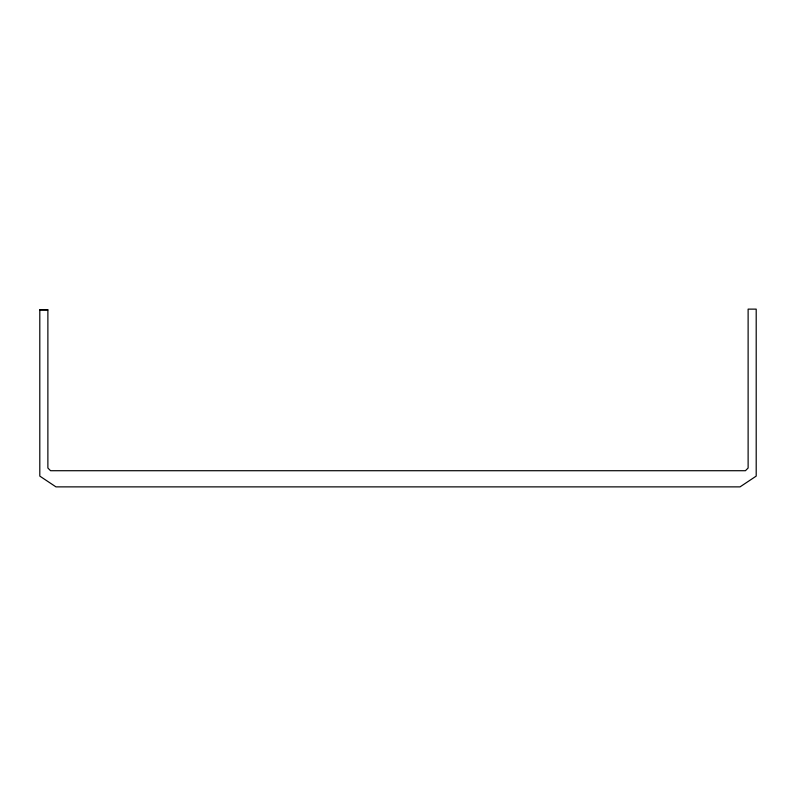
<?xml version="1.0" encoding="UTF-8"?>
<svg xmlns="http://www.w3.org/2000/svg" width="796" height="796" viewBox="0 0 796 796"><rect width="100%" height="100%" fill="white"/><g stroke="black" fill="none" stroke-linecap="round" stroke-linejoin="round"><path stroke-width="1.19" d="M39.8 309.843L47.879 309.843L47.879 468.028L50.576 470.715L745.424 470.715L748.121 468.028L748.121 309.127L756.2 309.127L756.2 476.108L740.041 486.873L55.959 486.873L39.8 476.108L39.8 309.843L47.879 309.893"/></g></svg>
